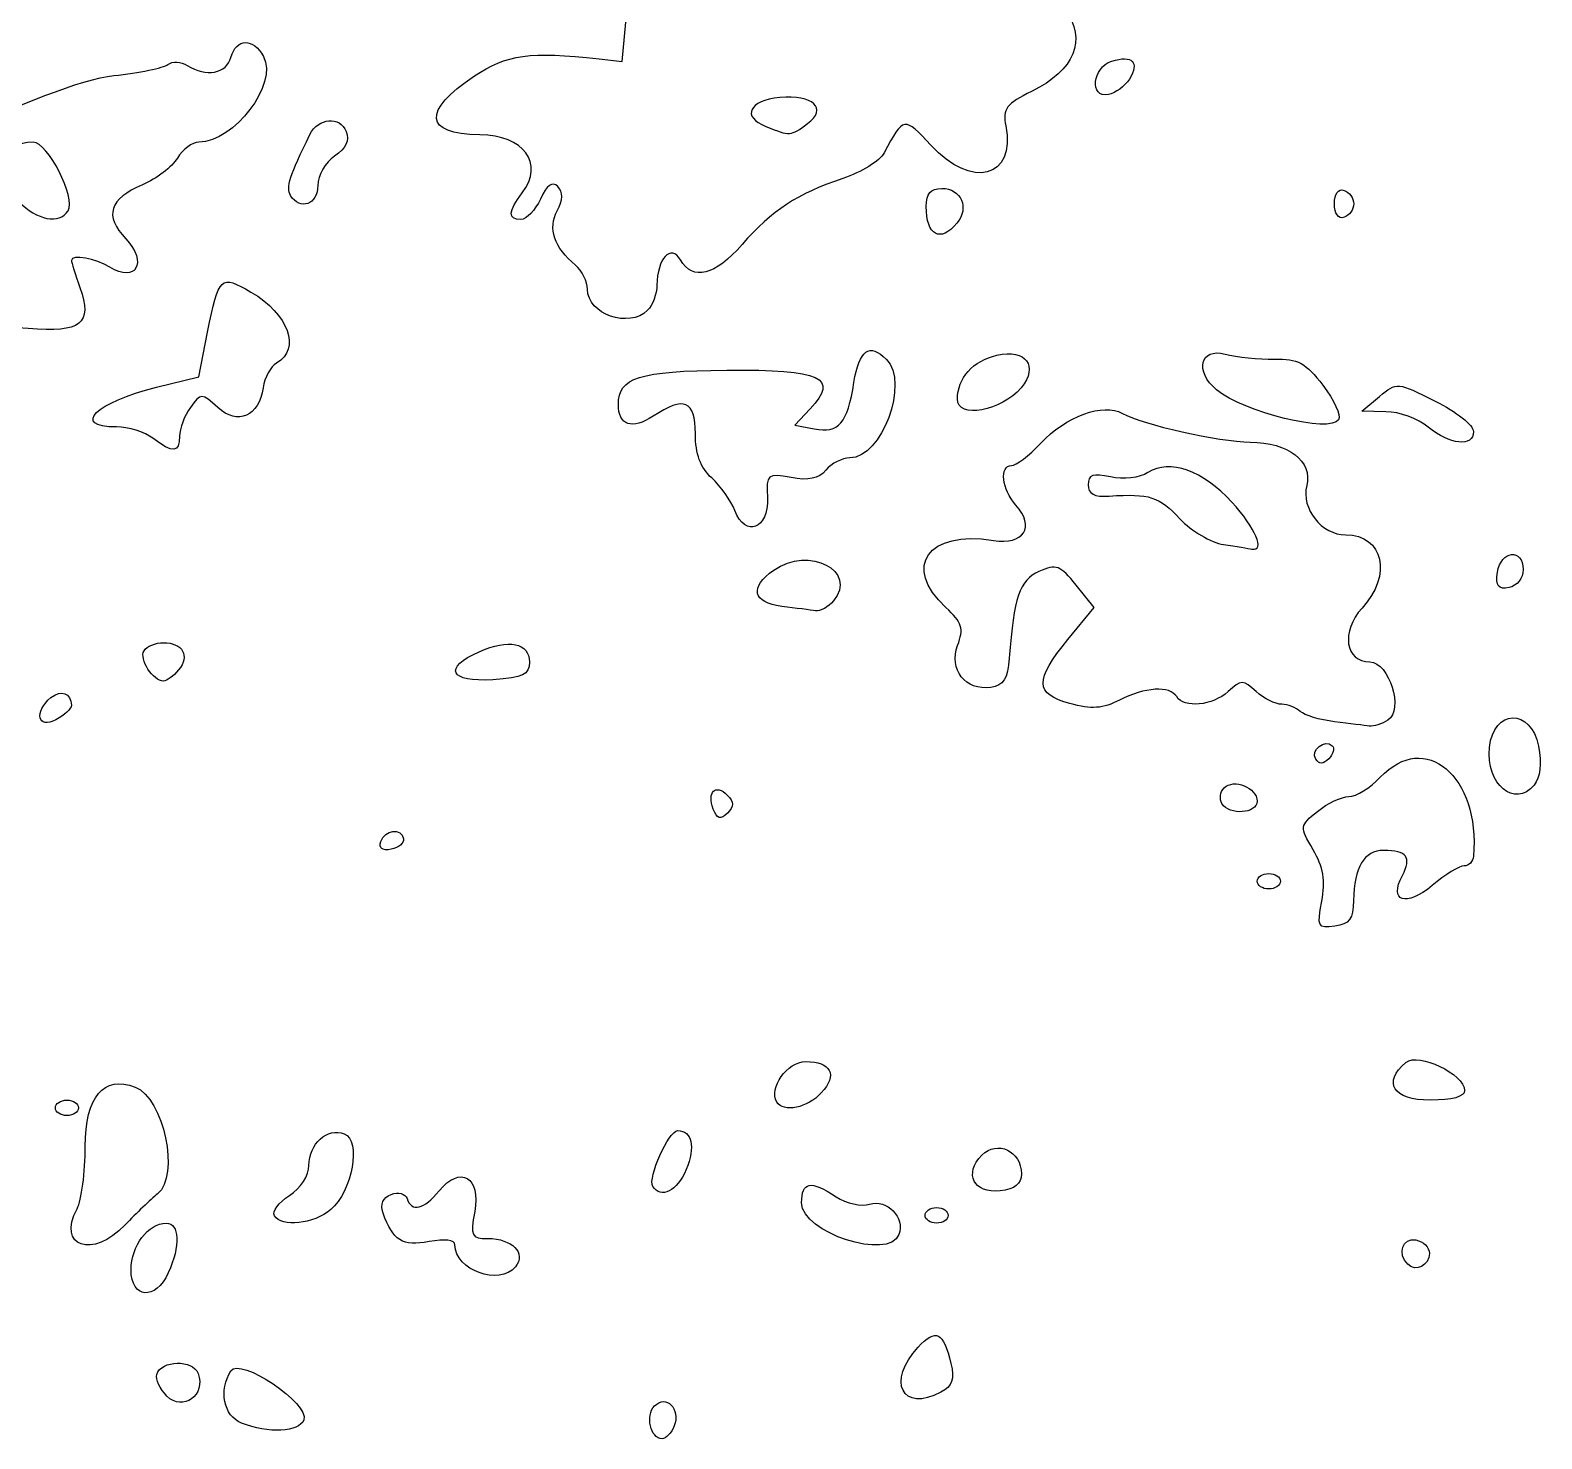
# Model space of a CAD drawing. Header units: centimetres. Extents: x -9.1 to 23.1, y -7.7 to 7.6.
# Drawn here: x 2.481 to 3.763, y 2.518 to 3.713 of the extents above; entities that cross this region are included whole.
import ezdxf

# ---------------------------------------------------------------- set-up
doc = ezdxf.new("R2010")
doc.units = ezdxf.units.CM
doc.header["$MEASUREMENT"] = 0
doc.layers.add('Layer 1', color=7, linetype='Continuous')

msp = doc.modelspace()

# ---------------------------------------------------------------- linework, layer by layer
at = {"layer": 'Layer 1'}
for points, knots in [([(3.00431, 3.4751), (3.00862, 3.47941), (3.01219, 3.48896), (3.01225, 3.49632), (3.01225, 3.49632), (3.01241, 3.51906), (3.02407, 3.53165), (3.03219, 3.51788), (3.03219, 3.51788), (3.04284, 3.49981), (3.06128, 3.50442), (3.08446, 3.53094), (3.08446, 3.53094), (3.10972, 3.55983), (3.13134, 3.57398), (3.16998, 3.58689), (3.16998, 3.58689), (3.18555, 3.5921), (3.20123, 3.60184), (3.20482, 3.60855), (3.20482, 3.60855), (3.2214, 3.6395), (3.222, 3.6396), (3.24454, 3.615), (3.24454, 3.615), (3.27893, 3.57746), (3.31656, 3.58719), (3.30811, 3.63142), (3.30811, 3.63142), (3.30531, 3.64606), (3.30844, 3.65023), (3.32994, 3.66074), (3.32994, 3.66074), (3.36655, 3.67862), (3.37713, 3.70444), (3.35828, 3.72994), (3.35828, 3.72994), (3.3462, 3.74628), (3.345, 3.75217), (3.35105, 3.76545), (3.35105, 3.76545), (3.36595, 3.79816), (3.35229, 3.80295), (3.30951, 3.78002), (3.30951, 3.78002), (3.28859, 3.76881), (3.28146, 3.76767), (3.2714, 3.77395), (3.2714, 3.77395), (3.26343, 3.77893), (3.24939, 3.77999), (3.23192, 3.77691), (3.23192, 3.77691), (3.21701, 3.77428), (3.196, 3.77188), (3.18522, 3.77155), (3.18522, 3.77155), (3.16879, 3.77106), (3.16596, 3.76859), (3.16767, 3.75625), (3.16767, 3.75625), (3.1689, 3.74741), (3.1663, 3.74159), (3.16114, 3.74163), (3.16114, 3.74163), (3.14797, 3.74163), (3.09052, 3.79994), (3.09052, 3.81316), (3.09052, 3.81316), (3.09052, 3.83161), (3.07532, 3.83962), (3.04082, 3.83935), (3.04082, 3.83935), (3.02325, 3.83935), (3.00163, 3.83993), (2.99276, 3.84096), (2.99276, 3.84096), (2.97187, 3.84335), (2.96624, 3.82296), (2.98605, 3.81667), (2.98605, 3.81667), (2.99778, 3.81296), (2.99916, 3.80914), (2.99515, 3.79162), (2.99515, 3.79162), (2.99255, 3.78026), (2.9887, 3.75185), (2.98659, 3.72851), (2.98659, 3.72851), (2.98659, 3.72851), (2.98275, 3.68606), (2.98275, 3.68606), (2.98275, 3.68606), (2.98275, 3.68606), (2.96316, 3.68824), (2.96316, 3.68824), (2.96316, 3.68824), (2.9046, 3.69483), (2.88469, 3.69211), (2.85752, 3.67387), (2.85752, 3.67387), (2.81287, 3.64389), (2.81459, 3.6244), (2.86193, 3.62399), (2.86193, 3.62399), (2.89935, 3.62358), (2.91697, 3.59963), (2.89809, 3.57466), (2.89809, 3.57466), (2.886, 3.55868), (2.88563, 3.55214), (2.8968, 3.55214), (2.8968, 3.55214), (2.90161, 3.55214), (2.9091, 3.55993), (2.91344, 3.56946), (2.91344, 3.56946), (2.91893, 3.58151), (2.92341, 3.58471), (2.92816, 3.57996), (2.92816, 3.57996), (2.9329, 3.57522), (2.93274, 3.56894), (2.92762, 3.55937), (2.92762, 3.55937), (2.91966, 3.5445), (2.92516, 3.52823), (2.94322, 3.51325), (2.94322, 3.51325), (2.9488, 3.50861), (2.95337, 3.49945), (2.95337, 3.49288), (2.95337, 3.49288), (2.95337, 3.47176), (2.98866, 3.45942), (3.00431, 3.47507), (3.00431, 3.47507), (3.00431, 3.47507), (3.00431, 3.4751), (3.00431, 3.4751)], [0, 0, 0, 0, 0.0277778, 0.0277778, 0.0277778, 0.0277778, 0.0555556, 0.0555556, 0.0555556, 0.0555556, 0.0833333, 0.0833333, 0.0833333, 0.0833333, 0.1111111, 0.1111111, 0.1111111, 0.1111111, 0.1388889, 0.1388889, 0.1388889, 0.1388889, 0.1666667, 0.1666667, 0.1666667, 0.1666667, 0.1944444, 0.1944444, 0.1944444, 0.1944444, 0.2222222, 0.2222222, 0.2222222, 0.2222222, 0.25, 0.25, 0.25, 0.25, 0.2777778, 0.2777778, 0.2777778, 0.2777778, 0.3055556, 0.3055556, 0.3055556, 0.3055556, 0.3333333, 0.3333333, 0.3333333, 0.3333333, 0.3611111, 0.3611111, 0.3611111, 0.3611111, 0.3888889, 0.3888889, 0.3888889, 0.3888889, 0.4166667, 0.4166667, 0.4166667, 0.4166667, 0.4444444, 0.4444444, 0.4444444, 0.4444444, 0.4722222, 0.4722222, 0.4722222, 0.4722222, 0.5, 0.5, 0.5, 0.5, 0.5277778, 0.5277778, 0.5277778, 0.5277778, 0.5555556, 0.5555556, 0.5555556, 0.5555556, 0.5833333, 0.5833333, 0.5833333, 0.5833333, 0.6111111, 0.6111111, 0.6111111, 0.6111111, 0.6388889, 0.6388889, 0.6388889, 0.6388889, 0.6666667, 0.6666667, 0.6666667, 0.6666667, 0.6944444, 0.6944444, 0.6944444, 0.6944444, 0.7222222, 0.7222222, 0.7222222, 0.7222222, 0.75, 0.75, 0.75, 0.75, 0.7777778, 0.7777778, 0.7777778, 0.7777778, 0.8055556, 0.8055556, 0.8055556, 0.8055556, 0.8333333, 0.8333333, 0.8333333, 0.8333333, 0.8611111, 0.8611111, 0.8611111, 0.8611111, 0.8888889, 0.8888889, 0.8888889, 0.8888889, 0.9166667, 0.9166667, 0.9166667, 0.9166667, 0.9444444, 0.9444444, 0.9444444, 0.9444444, 1, 1, 1, 1]), ([(2.37209, 3.29748), (2.37209, 3.31798), (2.36865, 3.32571), (2.35576, 3.33415), (2.35576, 3.33415), (2.33623, 3.34695), (2.33546, 3.35313), (2.35164, 3.36699), (2.35164, 3.36699), (2.36435, 3.37787), (2.36052, 3.42268), (2.34559, 3.43772), (2.34559, 3.43772), (2.33327, 3.45014), (2.33995, 3.46526), (2.36251, 3.47602), (2.36251, 3.47602), (2.39256, 3.49035), (2.41487, 3.48996), (2.42998, 3.47487), (2.42998, 3.47487), (2.43794, 3.4669), (2.45493, 3.46163), (2.47907, 3.45963), (2.47907, 3.45963), (2.52408, 3.45588), (2.53375, 3.46354), (2.52299, 3.49442), (2.52299, 3.49442), (2.51902, 3.50581), (2.51577, 3.51616), (2.51577, 3.51742), (2.51577, 3.51742), (2.51577, 3.52274), (2.53652, 3.51911), (2.54835, 3.51171), (2.54835, 3.51171), (2.57057, 3.49784), (2.58065, 3.51566), (2.56188, 3.53562), (2.56188, 3.53562), (2.54327, 3.55544), (2.54762, 3.56952), (2.57609, 3.58158), (2.57609, 3.58158), (2.58782, 3.58655), (2.60111, 3.5967), (2.60563, 3.60415), (2.60563, 3.60415), (2.61015, 3.61159), (2.61834, 3.61768), (2.62382, 3.61768), (2.62382, 3.61768), (2.65369, 3.61768), (2.69105, 3.6671), (2.67867, 3.69023), (2.67867, 3.69023), (2.67002, 3.7064), (2.65535, 3.70602), (2.65103, 3.68953), (2.65103, 3.68953), (2.64743, 3.67575), (2.63003, 3.67256), (2.61395, 3.68273), (2.61395, 3.68273), (2.60868, 3.68606), (2.60134, 3.68644), (2.59762, 3.68351), (2.59762, 3.68351), (2.59391, 3.68063), (2.57324, 3.6764), (2.55168, 3.67414), (2.55168, 3.67414), (2.49773, 3.66848), (2.32419, 3.58301), (2.321, 3.56053), (2.321, 3.56053), (2.31985, 3.55245), (2.32206, 3.54584), (2.3259, 3.54584), (2.3259, 3.54584), (2.33761, 3.54584), (2.33379, 3.53321), (2.31492, 3.50957), (2.31492, 3.50957), (2.29366, 3.48293), (2.27897, 3.48096), (2.26876, 3.50339), (2.26876, 3.50339), (2.26054, 3.52142), (2.24081, 3.5249), (2.22881, 3.51043), (2.22881, 3.51043), (2.22252, 3.50285), (2.22343, 3.50176), (2.23376, 3.50446), (2.23376, 3.50446), (2.24426, 3.50722), (2.24689, 3.50372), (2.2492, 3.48396), (2.2492, 3.48396), (2.25073, 3.47086), (2.24961, 3.45868), (2.24671, 3.45689), (2.24671, 3.45689), (2.24381, 3.45512), (2.24144, 3.44346), (2.24144, 3.43102), (2.24144, 3.43102), (2.24144, 3.40213), (2.26658, 3.3868), (2.28565, 3.40405), (2.28565, 3.40405), (2.29289, 3.4106), (2.30058, 3.4125), (2.30611, 3.40908), (2.30611, 3.40908), (2.31655, 3.40263), (2.31009, 3.38909), (2.29657, 3.38909), (2.29657, 3.38909), (2.2833, 3.38909), (2.28489, 3.37415), (2.30022, 3.35465), (2.30022, 3.35465), (2.3074, 3.34552), (2.31328, 3.32891), (2.31328, 3.31775), (2.31328, 3.31775), (2.31328, 3.30187), (2.31789, 3.29465), (2.33451, 3.28451), (2.33451, 3.28451), (2.36569, 3.2655), (2.37206, 3.2677), (2.37206, 3.2975), (2.37206, 3.2975), (2.37206, 3.2975), (2.37209, 3.29748), (2.37209, 3.29748)], [0, 0, 0, 0, 0.0277778, 0.0277778, 0.0277778, 0.0277778, 0.0555556, 0.0555556, 0.0555556, 0.0555556, 0.0833333, 0.0833333, 0.0833333, 0.0833333, 0.1111111, 0.1111111, 0.1111111, 0.1111111, 0.1388889, 0.1388889, 0.1388889, 0.1388889, 0.1666667, 0.1666667, 0.1666667, 0.1666667, 0.1944444, 0.1944444, 0.1944444, 0.1944444, 0.2222222, 0.2222222, 0.2222222, 0.2222222, 0.25, 0.25, 0.25, 0.25, 0.2777778, 0.2777778, 0.2777778, 0.2777778, 0.3055556, 0.3055556, 0.3055556, 0.3055556, 0.3333333, 0.3333333, 0.3333333, 0.3333333, 0.3611111, 0.3611111, 0.3611111, 0.3611111, 0.3888889, 0.3888889, 0.3888889, 0.3888889, 0.4166667, 0.4166667, 0.4166667, 0.4166667, 0.4444444, 0.4444444, 0.4444444, 0.4444444, 0.4722222, 0.4722222, 0.4722222, 0.4722222, 0.5, 0.5, 0.5, 0.5, 0.5277778, 0.5277778, 0.5277778, 0.5277778, 0.5555556, 0.5555556, 0.5555556, 0.5555556, 0.5833333, 0.5833333, 0.5833333, 0.5833333, 0.6111111, 0.6111111, 0.6111111, 0.6111111, 0.6388889, 0.6388889, 0.6388889, 0.6388889, 0.6666667, 0.6666667, 0.6666667, 0.6666667, 0.6944444, 0.6944444, 0.6944444, 0.6944444, 0.7222222, 0.7222222, 0.7222222, 0.7222222, 0.75, 0.75, 0.75, 0.75, 0.7777778, 0.7777778, 0.7777778, 0.7777778, 0.8055556, 0.8055556, 0.8055556, 0.8055556, 0.8333333, 0.8333333, 0.8333333, 0.8333333, 0.8611111, 0.8611111, 0.8611111, 0.8611111, 0.8888889, 0.8888889, 0.8888889, 0.8888889, 0.9166667, 0.9166667, 0.9166667, 0.9166667, 0.9444444, 0.9444444, 0.9444444, 0.9444444, 1, 1, 1, 1]), ([(3.41282, 3.67121), (3.42173, 3.68536), (3.41531, 3.69189), (3.39792, 3.68637), (3.39792, 3.68637), (3.38146, 3.68115), (3.37883, 3.65478), (3.3951, 3.65798), (3.3951, 3.65798), (3.401, 3.65913), (3.40898, 3.66509), (3.41283, 3.67121), (3.41283, 3.67121), (3.41283, 3.67121), (3.41282, 3.67121), (3.41282, 3.67121)], [0, 0, 0, 0, 0.2, 0.2, 0.2, 0.2, 0.4, 0.4, 0.4, 0.4, 0.6, 0.6, 0.6, 0.6, 1, 1, 1, 1]), ([(3.10467, 3.63094), (3.08374, 3.63933), (3.09022, 3.65295), (3.11635, 3.6555), (3.11635, 3.6555), (3.14453, 3.65826), (3.15733, 3.64623), (3.13989, 3.63336), (3.13989, 3.63336), (3.12545, 3.6227), (3.12526, 3.62269), (3.10467, 3.63093), (3.10467, 3.63093), (3.10467, 3.63093), (3.10467, 3.63094), (3.10467, 3.63094)], [0, 0, 0, 0, 0.2, 0.2, 0.2, 0.2, 0.4, 0.4, 0.4, 0.4, 0.6, 0.6, 0.6, 0.6, 1, 1, 1, 1]), ([(2.7247, 3.58092), (2.7247, 3.58962), (2.73095, 3.6006), (2.73891, 3.60589), (2.73891, 3.60589), (2.74854, 3.61229), (2.7517, 3.61901), (2.74873, 3.62676), (2.74873, 3.62676), (2.74364, 3.64003), (2.72506, 3.63846), (2.718, 3.62417), (2.718, 3.62417), (2.70106, 3.5899), (2.69754, 3.5789), (2.70146, 3.57255), (2.70146, 3.57255), (2.70958, 3.55942), (2.7247, 3.56487), (2.7247, 3.58092)], [0, 0, 0, 0, 0.1666667, 0.1666667, 0.1666667, 0.1666667, 0.3333333, 0.3333333, 0.3333333, 0.3333333, 0.5, 0.5, 0.5, 0.5, 0.6666667, 0.6666667, 0.6666667, 0.6666667, 1, 1, 1, 1]), ([(2.4712, 3.56747), (2.4496, 3.59046), (2.45623, 3.61766), (2.48344, 3.61766), (2.48344, 3.61766), (2.49574, 3.61766), (2.51963, 3.57039), (2.51287, 3.55945), (2.51287, 3.55945), (2.50561, 3.5477), (2.48629, 3.55142), (2.47121, 3.56747), (2.47121, 3.56747), (2.47121, 3.56747), (2.4712, 3.56747), (2.4712, 3.56747)], [0, 0, 0, 0, 0.2, 0.2, 0.2, 0.2, 0.4, 0.4, 0.4, 0.4, 0.6, 0.6, 0.6, 0.6, 1, 1, 1, 1]), ([(3.26662, 3.54896), (3.27742, 3.56197), (3.27027, 3.57843), (3.25383, 3.57843), (3.25383, 3.57843), (3.24428, 3.57843), (3.24056, 3.57416), (3.24056, 3.56319), (3.24056, 3.56319), (3.24056, 3.53856), (3.25255, 3.53201), (3.26662, 3.54895), (3.26662, 3.54895), (3.26662, 3.54895), (3.26662, 3.54896), (3.26662, 3.54896)], [0, 0, 0, 0, 0.2, 0.2, 0.2, 0.2, 0.4, 0.4, 0.4, 0.4, 0.6, 0.6, 0.6, 0.6, 1, 1, 1, 1]), ([(3.60303, 3.56539), (3.60303, 3.57018), (3.59936, 3.57532), (3.59487, 3.57682), (3.59487, 3.57682), (3.59001, 3.57843), (3.58671, 3.57381), (3.58671, 3.56539), (3.58671, 3.56539), (3.58671, 3.55697), (3.59002, 3.55234), (3.59487, 3.55396), (3.59487, 3.55396), (3.59936, 3.55544), (3.60303, 3.5606), (3.60303, 3.56539)], [0, 0, 0, 0, 0.2, 0.2, 0.2, 0.2, 0.4, 0.4, 0.4, 0.4, 0.6, 0.6, 0.6, 0.6, 1, 1, 1, 1]), ([(2.60739, 3.36823), (2.60739, 3.37473), (2.61153, 3.38571), (2.6166, 3.39264), (2.6166, 3.39264), (2.62569, 3.40507), (2.62599, 3.40507), (2.63984, 3.39264), (2.63984, 3.39264), (2.65681, 3.37728), (2.67472, 3.38512), (2.67823, 3.40945), (2.67823, 3.40945), (2.67947, 3.41806), (2.68462, 3.42746), (2.68966, 3.43034), (2.68966, 3.43034), (2.71061, 3.44227), (2.69992, 3.47202), (2.66801, 3.49058), (2.66801, 3.49058), (2.64226, 3.50555), (2.64059, 3.50401), (2.63122, 3.45657), (2.63122, 3.45657), (2.63122, 3.45657), (2.62372, 3.41859), (2.62372, 3.41859), (2.62372, 3.41859), (2.62372, 3.41859), (2.5878, 3.40983), (2.5878, 3.40983), (2.5878, 3.40983), (2.53654, 3.39734), (2.51521, 3.37613), (2.5539, 3.37613), (2.5539, 3.37613), (2.56399, 3.37613), (2.57795, 3.37182), (2.58492, 3.36654), (2.58492, 3.36654), (2.60185, 3.35374), (2.60739, 3.35418), (2.60739, 3.36835), (2.60739, 3.36835), (2.60739, 3.36835), (2.60739, 3.36823), (2.60739, 3.36823)], [0, 0, 0, 0, 0.0769231, 0.0769231, 0.0769231, 0.0769231, 0.1538462, 0.1538462, 0.1538462, 0.1538462, 0.2307692, 0.2307692, 0.2307692, 0.2307692, 0.3076923, 0.3076923, 0.3076923, 0.3076923, 0.3846154, 0.3846154, 0.3846154, 0.3846154, 0.4615385, 0.4615385, 0.4615385, 0.4615385, 0.5384615, 0.5384615, 0.5384615, 0.5384615, 0.6153846, 0.6153846, 0.6153846, 0.6153846, 0.6923077, 0.6923077, 0.6923077, 0.6923077, 0.7692308, 0.7692308, 0.7692308, 0.7692308, 0.8461538, 0.8461538, 0.8461538, 0.8461538, 1, 1, 1, 1]), ([(3.10592, 3.316), (3.10497, 3.33643), (3.10567, 3.33703), (3.12593, 3.33323), (3.12593, 3.33323), (3.14079, 3.33043), (3.14942, 3.33228), (3.15547, 3.33959), (3.15547, 3.33959), (3.16017, 3.34525), (3.16933, 3.34989), (3.17583, 3.34989), (3.17583, 3.34989), (3.20278, 3.34989), (3.22649, 3.41383), (3.20682, 3.43349), (3.20682, 3.43349), (3.19247, 3.44784), (3.18372, 3.4416), (3.17928, 3.41389), (3.17928, 3.41389), (3.17371, 3.37903), (3.16645, 3.37052), (3.14568, 3.37449), (3.14568, 3.37449), (3.14568, 3.37449), (3.12903, 3.37766), (3.12903, 3.37766), (3.12903, 3.37766), (3.12903, 3.37766), (3.14215, 3.39162), (3.14215, 3.39162), (3.14215, 3.39162), (3.167, 3.41807), (3.15187, 3.42505), (3.0714, 3.42433), (3.0714, 3.42433), (2.99668, 3.42367), (2.97953, 3.41821), (2.97953, 3.39518), (2.97953, 3.39518), (2.97953, 3.3775), (2.99117, 3.37357), (3.00898, 3.38523), (3.00898, 3.38523), (3.03547, 3.40259), (3.04484, 3.39873), (3.04484, 3.37048), (3.04484, 3.37048), (3.04484, 3.35319), (3.04914, 3.34149), (3.05865, 3.33292), (3.05865, 3.33292), (3.06625, 3.32608), (3.07507, 3.31365), (3.07826, 3.30531), (3.07826, 3.30531), (3.08724, 3.28181), (3.10713, 3.2895), (3.1059, 3.31599), (3.1059, 3.31599), (3.1059, 3.31599), (3.10592, 3.316), (3.10592, 3.316)], [0, 0, 0, 0, 0.0588235, 0.0588235, 0.0588235, 0.0588235, 0.1176471, 0.1176471, 0.1176471, 0.1176471, 0.1764706, 0.1764706, 0.1764706, 0.1764706, 0.2352941, 0.2352941, 0.2352941, 0.2352941, 0.2941176, 0.2941176, 0.2941176, 0.2941176, 0.3529412, 0.3529412, 0.3529412, 0.3529412, 0.4117647, 0.4117647, 0.4117647, 0.4117647, 0.4705882, 0.4705882, 0.4705882, 0.4705882, 0.5294118, 0.5294118, 0.5294118, 0.5294118, 0.5882353, 0.5882353, 0.5882353, 0.5882353, 0.6470588, 0.6470588, 0.6470588, 0.6470588, 0.7058824, 0.7058824, 0.7058824, 0.7058824, 0.7647059, 0.7647059, 0.7647059, 0.7647059, 0.8235294, 0.8235294, 0.8235294, 0.8235294, 0.8823529, 0.8823529, 0.8823529, 0.8823529, 1, 1, 1, 1]), ([(3.32099, 3.40934), (3.33625, 3.42773), (3.32517, 3.44272), (3.30055, 3.43702), (3.30055, 3.43702), (3.28033, 3.43233), (3.26701, 3.41759), (3.26701, 3.39988), (3.26701, 3.39988), (3.26701, 3.38287), (3.30447, 3.38944), (3.32099, 3.40934)], [0, 0, 0, 0, 0.25, 0.25, 0.25, 0.25, 0.5, 0.5, 0.5, 0.5, 1, 1, 1, 1]), ([(3.59029, 3.38234), (3.5925, 3.38592), (3.58651, 3.39905), (3.57699, 3.41153), (3.57699, 3.41153), (3.56258, 3.43042), (3.55567, 3.43414), (3.53581, 3.43372), (3.53581, 3.43372), (3.52268, 3.43331), (3.50386, 3.43533), (3.49398, 3.43794), (3.49398, 3.43794), (3.47275, 3.44354), (3.46796, 3.42332), (3.48681, 3.40767), (3.48681, 3.40767), (3.50991, 3.3885), (3.58303, 3.37059), (3.59029, 3.38233), (3.59029, 3.38233), (3.59029, 3.38233), (3.59029, 3.38234), (3.59029, 3.38234)], [0, 0, 0, 0, 0.1428571, 0.1428571, 0.1428571, 0.1428571, 0.2857143, 0.2857143, 0.2857143, 0.2857143, 0.4285714, 0.4285714, 0.4285714, 0.4285714, 0.5714286, 0.5714286, 0.5714286, 0.5714286, 0.7142857, 0.7142857, 0.7142857, 0.7142857, 1, 1, 1, 1]), ([(3.70458, 3.37239), (3.70458, 3.37759), (3.68999, 3.38917), (3.67216, 3.39813), (3.67216, 3.39813), (3.64011, 3.41423), (3.63958, 3.41427), (3.62481, 3.40196), (3.62481, 3.40196), (3.62481, 3.40196), (3.60987, 3.38951), (3.60987, 3.38951), (3.60987, 3.38951), (3.60987, 3.38951), (3.63037, 3.3891), (3.63037, 3.3891), (3.63037, 3.3891), (3.64165, 3.3891), (3.65781, 3.38311), (3.66629, 3.37604), (3.66629, 3.37604), (3.68451, 3.36086), (3.70457, 3.35886), (3.70457, 3.37221), (3.70457, 3.37221), (3.70457, 3.37221), (3.70458, 3.37239), (3.70458, 3.37239)], [0, 0, 0, 0, 0.125, 0.125, 0.125, 0.125, 0.25, 0.25, 0.25, 0.25, 0.375, 0.375, 0.375, 0.375, 0.5, 0.5, 0.5, 0.5, 0.625, 0.625, 0.625, 0.625, 0.75, 0.75, 0.75, 0.75, 1, 1, 1, 1]), ([(3.63205, 3.12747), (3.6457, 3.13611), (3.6331, 3.17688), (3.61678, 3.1769), (3.61678, 3.1769), (3.59579, 3.1769), (3.59199, 3.20289), (3.61012, 3.22245), (3.61012, 3.22245), (3.63595, 3.25032), (3.62835, 3.28468), (3.59636, 3.28468), (3.59636, 3.28468), (3.57583, 3.28468), (3.55831, 3.3068), (3.56325, 3.32648), (3.56325, 3.32648), (3.56843, 3.34713), (3.54777, 3.36296), (3.51519, 3.36329), (3.51519, 3.36329), (3.48851, 3.3637), (3.42407, 3.37807), (3.40692, 3.38767), (3.40692, 3.38767), (3.39056, 3.39682), (3.35923, 3.38532), (3.33741, 3.36214), (3.33741, 3.36214), (3.32773, 3.35186), (3.31671, 3.34346), (3.31292, 3.34346), (3.31292, 3.34346), (3.30244, 3.34346), (3.30468, 3.32311), (3.31661, 3.30993), (3.31661, 3.30993), (3.33326, 3.29154), (3.32321, 3.27577), (3.29751, 3.27994), (3.29751, 3.27994), (3.24202, 3.28894), (3.21983, 3.25768), (3.25717, 3.22308), (3.25717, 3.22308), (3.27107, 3.2102), (3.27263, 3.2052), (3.26721, 3.19096), (3.26721, 3.19096), (3.25942, 3.17046), (3.27383, 3.15226), (3.29541, 3.15534), (3.29541, 3.15534), (3.30614, 3.15686), (3.30968, 3.16252), (3.31099, 3.18018), (3.31099, 3.18018), (3.31484, 3.23198), (3.31966, 3.24603), (3.33617, 3.25355), (3.33617, 3.25355), (3.35077, 3.2602), (3.3542, 3.25895), (3.36772, 3.24199), (3.36772, 3.24199), (3.36772, 3.24199), (3.38289, 3.22297), (3.38289, 3.22297), (3.38289, 3.22297), (3.38289, 3.22297), (3.36079, 3.196), (3.36079, 3.196), (3.36079, 3.196), (3.33222, 3.16114), (3.33256, 3.14982), (3.36242, 3.14158), (3.36242, 3.14158), (3.38061, 3.13656), (3.39045, 3.13725), (3.40455, 3.14454), (3.40455, 3.14454), (3.42589, 3.15557), (3.44719, 3.15688), (3.45298, 3.1475), (3.45298, 3.1475), (3.45922, 3.13741), (3.48328, 3.13977), (3.49655, 3.15178), (3.49655, 3.15178), (3.50766, 3.16184), (3.50932, 3.16184), (3.52044, 3.15178), (3.52044, 3.15178), (3.52701, 3.14584), (3.53671, 3.14097), (3.54199, 3.14097), (3.54199, 3.14097), (3.54728, 3.14097), (3.55439, 3.13825), (3.5578, 3.13491), (3.5578, 3.13491), (3.56121, 3.13158), (3.57429, 3.12764), (3.58686, 3.12616), (3.58686, 3.12616), (3.59943, 3.12468), (3.61266, 3.12303), (3.61625, 3.12254), (3.61625, 3.12254), (3.61984, 3.122), (3.62695, 3.12423), (3.63205, 3.12746), (3.63205, 3.12746), (3.63205, 3.12746), (3.63205, 3.12747), (3.63205, 3.12747)], [0, 0, 0, 0, 0.0333333, 0.0333333, 0.0333333, 0.0333333, 0.0666667, 0.0666667, 0.0666667, 0.0666667, 0.1, 0.1, 0.1, 0.1, 0.1333333, 0.1333333, 0.1333333, 0.1333333, 0.1666667, 0.1666667, 0.1666667, 0.1666667, 0.2, 0.2, 0.2, 0.2, 0.2333333, 0.2333333, 0.2333333, 0.2333333, 0.2666667, 0.2666667, 0.2666667, 0.2666667, 0.3, 0.3, 0.3, 0.3, 0.3333333, 0.3333333, 0.3333333, 0.3333333, 0.3666667, 0.3666667, 0.3666667, 0.3666667, 0.4, 0.4, 0.4, 0.4, 0.4333333, 0.4333333, 0.4333333, 0.4333333, 0.4666667, 0.4666667, 0.4666667, 0.4666667, 0.5, 0.5, 0.5, 0.5, 0.5333333, 0.5333333, 0.5333333, 0.5333333, 0.5666667, 0.5666667, 0.5666667, 0.5666667, 0.6, 0.6, 0.6, 0.6, 0.6333333, 0.6333333, 0.6333333, 0.6333333, 0.6666667, 0.6666667, 0.6666667, 0.6666667, 0.7, 0.7, 0.7, 0.7, 0.7333333, 0.7333333, 0.7333333, 0.7333333, 0.7666667, 0.7666667, 0.7666667, 0.7666667, 0.8, 0.8, 0.8, 0.8, 0.8333333, 0.8333333, 0.8333333, 0.8333333, 0.8666667, 0.8666667, 0.8666667, 0.8666667, 0.9, 0.9, 0.9, 0.9, 0.9333333, 0.9333333, 0.9333333, 0.9333333, 1, 1, 1, 1]), ([(3.49263, 3.27641), (3.48212, 3.27797), (3.46551, 3.28781), (3.45572, 3.29829), (3.45572, 3.29829), (3.43802, 3.31724), (3.43007, 3.3198), (3.39582, 3.31754), (3.39582, 3.31754), (3.38298, 3.31668), (3.37786, 3.31943), (3.37786, 3.32717), (3.37786, 3.32717), (3.37786, 3.33571), (3.38185, 3.3371), (3.3969, 3.33379), (3.3969, 3.33379), (3.40784, 3.3314), (3.42132, 3.33297), (3.42857, 3.3375), (3.42857, 3.3375), (3.44735, 3.34923), (3.475, 3.33948), (3.49981, 3.3124), (3.49981, 3.3124), (3.51982, 3.29056), (3.5284, 3.27026), (3.51665, 3.27261), (3.51665, 3.27261), (3.51396, 3.27315), (3.50315, 3.27487), (3.49264, 3.2764), (3.49264, 3.2764), (3.49264, 3.2764), (3.49263, 3.27641), (3.49263, 3.27641)], [0, 0, 0, 0, 0.1, 0.1, 0.1, 0.1, 0.2, 0.2, 0.2, 0.2, 0.3, 0.3, 0.3, 0.3, 0.4, 0.4, 0.4, 0.4, 0.5, 0.5, 0.5, 0.5, 0.6, 0.6, 0.6, 0.6, 0.7, 0.7, 0.7, 0.7, 0.8, 0.8, 0.8, 0.8, 1, 1, 1, 1]), ([(3.16186, 3.22862), (3.18296, 3.25404), (3.14124, 3.27569), (3.11141, 3.25479), (3.11141, 3.25479), (3.09043, 3.2401), (3.09328, 3.22705), (3.11812, 3.22396), (3.11812, 3.22396), (3.12979, 3.22252), (3.14266, 3.22087), (3.14671, 3.2203), (3.14671, 3.2203), (3.15076, 3.21972), (3.15758, 3.22347), (3.16186, 3.22864), (3.16186, 3.22864), (3.16186, 3.22864), (3.16186, 3.22862), (3.16186, 3.22862)], [0, 0, 0, 0, 0.1666667, 0.1666667, 0.1666667, 0.1666667, 0.3333333, 0.3333333, 0.3333333, 0.3333333, 0.5, 0.5, 0.5, 0.5, 0.6666667, 0.6666667, 0.6666667, 0.6666667, 1, 1, 1, 1]), ([(3.74676, 3.25527), (3.74676, 3.27355), (3.72763, 3.27152), (3.725, 3.25296), (3.725, 3.25296), (3.72332, 3.24112), (3.72552, 3.2382), (3.7348, 3.23999), (3.7348, 3.23999), (3.74161, 3.24131), (3.74676, 3.24789), (3.74676, 3.25527)], [0, 0, 0, 0, 0.25, 0.25, 0.25, 0.25, 0.5, 0.5, 0.5, 0.5, 1, 1, 1, 1]), ([(2.60664, 3.17007), (2.61643, 3.18187), (2.61014, 3.19322), (2.59382, 3.19322), (2.59382, 3.19322), (2.58706, 3.19322), (2.57963, 3.19017), (2.57732, 3.1864), (2.57732, 3.1864), (2.57299, 3.17939), (2.58502, 3.16056), (2.59382, 3.16056), (2.59382, 3.16056), (2.59653, 3.16056), (2.6023, 3.16484), (2.60664, 3.17007)], [0, 0, 0, 0, 0.2, 0.2, 0.2, 0.2, 0.4, 0.4, 0.4, 0.4, 0.6, 0.6, 0.6, 0.6, 1, 1, 1, 1]), ([(2.90405, 3.1768), (2.90405, 3.19318), (2.88672, 3.19676), (2.86149, 3.18559), (2.86149, 3.18559), (2.83055, 3.17189), (2.83657, 3.1595), (2.87303, 3.16183), (2.87303, 3.16183), (2.89896, 3.16348), (2.90405, 3.16595), (2.90405, 3.1768)], [0, 0, 0, 0, 0.25, 0.25, 0.25, 0.25, 0.5, 0.5, 0.5, 0.5, 1, 1, 1, 1]), ([(2.51572, 3.14014), (2.51572, 3.15049), (2.50694, 3.1538), (2.49836, 3.14667), (2.49836, 3.14667), (2.48371, 3.13451), (2.48712, 3.11962), (2.50266, 3.12793), (2.50266, 3.12793), (2.50984, 3.13176), (2.51572, 3.13727), (2.51572, 3.14014)], [0, 0, 0, 0, 0.25, 0.25, 0.25, 0.25, 0.5, 0.5, 0.5, 0.5, 1, 1, 1, 1]), ([(3.75603, 3.07252), (3.7612, 3.07874), (3.76253, 3.09064), (3.75972, 3.10557), (3.75972, 3.10557), (3.75364, 3.13798), (3.72136, 3.13709), (3.71818, 3.10442), (3.71818, 3.10442), (3.71513, 3.07309), (3.73947, 3.05256), (3.75603, 3.07251), (3.75603, 3.07251), (3.75603, 3.07251), (3.75603, 3.07252), (3.75603, 3.07252)], [0, 0, 0, 0, 0.2, 0.2, 0.2, 0.2, 0.4, 0.4, 0.4, 0.4, 0.6, 0.6, 0.6, 0.6, 1, 1, 1, 1]), ([(3.60297, 2.97458), (3.60334, 3.0029), (3.61183, 3.01703), (3.62844, 3.01703), (3.62844, 3.01703), (3.64817, 3.01703), (3.65253, 3.01121), (3.64432, 2.99588), (3.64432, 2.99588), (3.6325, 2.9738), (3.64756, 2.96869), (3.66965, 2.98728), (3.66965, 2.98728), (3.68056, 2.99646), (3.69274, 3.00397), (3.69671, 3.00397), (3.69671, 3.00397), (3.70068, 3.00397), (3.70424, 3.00763), (3.70462, 3.01213), (3.70462, 3.01213), (3.71035, 3.07978), (3.66349, 3.11946), (3.62555, 3.07907), (3.62555, 3.07907), (3.61711, 3.07009), (3.60517, 3.06274), (3.59901, 3.06274), (3.59901, 3.06274), (3.59285, 3.06274), (3.58087, 3.0571), (3.57239, 3.0502), (3.57239, 3.0502), (3.55717, 3.03782), (3.55712, 3.0374), (3.56871, 3.01764), (3.56871, 3.01764), (3.57723, 3.00312), (3.57924, 2.99117), (3.57604, 2.97411), (3.57604, 2.97411), (3.57191, 2.9521), (3.57262, 2.95073), (3.58716, 2.95279), (3.58716, 2.95279), (3.5995, 2.95452), (3.60274, 2.95901), (3.60295, 2.97458), (3.60295, 2.97458), (3.60295, 2.97458), (3.60297, 2.97458), (3.60297, 2.97458)], [0, 0, 0, 0, 0.0714286, 0.0714286, 0.0714286, 0.0714286, 0.1428571, 0.1428571, 0.1428571, 0.1428571, 0.2142857, 0.2142857, 0.2142857, 0.2142857, 0.2857143, 0.2857143, 0.2857143, 0.2857143, 0.3571429, 0.3571429, 0.3571429, 0.3571429, 0.4285714, 0.4285714, 0.4285714, 0.4285714, 0.5, 0.5, 0.5, 0.5, 0.5714286, 0.5714286, 0.5714286, 0.5714286, 0.6428571, 0.6428571, 0.6428571, 0.6428571, 0.7142857, 0.7142857, 0.7142857, 0.7142857, 0.7857143, 0.7857143, 0.7857143, 0.7857143, 0.8571429, 0.8571429, 0.8571429, 0.8571429, 1, 1, 1, 1]), ([(3.58493, 3.10581), (3.57871, 3.11203), (3.56623, 3.10194), (3.57087, 3.09445), (3.57087, 3.09445), (3.57363, 3.08999), (3.57728, 3.0901), (3.58197, 3.09486), (3.58197, 3.09486), (3.58582, 3.09869), (3.58715, 3.10367), (3.58493, 3.10588), (3.58493, 3.10588), (3.58493, 3.10588), (3.58493, 3.10581), (3.58493, 3.10581)], [0, 0, 0, 0, 0.2, 0.2, 0.2, 0.2, 0.4, 0.4, 0.4, 0.4, 0.6, 0.6, 0.6, 0.6, 1, 1, 1, 1]), ([(3.5211, 3.05881), (3.5211, 3.07032), (3.50134, 3.07829), (3.49315, 3.07009), (3.49315, 3.07009), (3.48975, 3.06671), (3.48895, 3.06072), (3.49136, 3.05681), (3.49136, 3.05681), (3.49772, 3.04652), (3.5211, 3.04809), (3.5211, 3.05883), (3.5211, 3.05883), (3.5211, 3.05883), (3.5211, 3.05881), (3.5211, 3.05881)], [0, 0, 0, 0, 0.2, 0.2, 0.2, 0.2, 0.4, 0.4, 0.4, 0.4, 0.6, 0.6, 0.6, 0.6, 1, 1, 1, 1]), ([(3.07186, 3.06396), (3.06188, 3.07394), (3.05452, 3.06655), (3.06005, 3.05216), (3.06005, 3.05216), (3.06332, 3.04365), (3.06615, 3.0428), (3.07196, 3.04862), (3.07196, 3.04862), (3.07777, 3.05443), (3.07775, 3.05808), (3.07184, 3.06397), (3.07184, 3.06397), (3.07184, 3.06397), (3.07186, 3.06396), (3.07186, 3.06396)], [0, 0, 0, 0, 0.2, 0.2, 0.2, 0.2, 0.4, 0.4, 0.4, 0.4, 0.6, 0.6, 0.6, 0.6, 1, 1, 1, 1]), ([(2.79736, 3.02684), (2.79564, 3.03645), (2.78143, 3.03479), (2.77802, 3.02458), (2.77802, 3.02458), (2.77614, 3.01895), (2.7793, 3.0166), (2.78681, 3.01805), (2.78681, 3.01805), (2.79325, 3.01929), (2.798, 3.02325), (2.79736, 3.02684)], [0, 0, 0, 0, 0.25, 0.25, 0.25, 0.25, 0.5, 0.5, 0.5, 0.5, 1, 1, 1, 1]), ([(3.54088, 2.99092), (3.54088, 2.9945), (3.53647, 2.99745), (3.53108, 2.99745), (3.53108, 2.99745), (3.52569, 2.99745), (3.52128, 2.99453), (3.52128, 2.99092), (3.52128, 2.99092), (3.52128, 2.98734), (3.52569, 2.98439), (3.53108, 2.98439), (3.53108, 2.98439), (3.53647, 2.98439), (3.54088, 2.98731), (3.54088, 2.99092)], [0, 0, 0, 0, 0.2, 0.2, 0.2, 0.2, 0.4, 0.4, 0.4, 0.4, 0.6, 0.6, 0.6, 0.6, 1, 1, 1, 1]), ([(3.69712, 2.81348), (3.69704, 2.82733), (3.65794, 2.84608), (3.64739, 2.83732), (3.64739, 2.83732), (3.62701, 2.82041), (3.63662, 2.80531), (3.66777, 2.80531), (3.66777, 2.80531), (3.68695, 2.80531), (3.69715, 2.80815), (3.69712, 2.81347), (3.69712, 2.81347), (3.69712, 2.81347), (3.69712, 2.81348), (3.69712, 2.81348)], [0, 0, 0, 0, 0.2, 0.2, 0.2, 0.2, 0.4, 0.4, 0.4, 0.4, 0.6, 0.6, 0.6, 0.6, 1, 1, 1, 1]), ([(3.15162, 2.81143), (3.16558, 2.82686), (3.16002, 2.83796), (3.13833, 2.83796), (3.13833, 2.83796), (3.12279, 2.83796), (3.10691, 2.81563), (3.11395, 2.80367), (3.11395, 2.80367), (3.11937, 2.79447), (3.14014, 2.79875), (3.15161, 2.81142), (3.15161, 2.81142), (3.15161, 2.81142), (3.15162, 2.81143), (3.15162, 2.81143)], [0, 0, 0, 0, 0.2, 0.2, 0.2, 0.2, 0.4, 0.4, 0.4, 0.4, 0.6, 0.6, 0.6, 0.6, 1, 1, 1, 1]), ([(2.56123, 2.69944), (2.57059, 2.70932), (2.58301, 2.72119), (2.58881, 2.72582), (2.58881, 2.72582), (2.60784, 2.74101), (2.59401, 2.80705), (2.56985, 2.81632), (2.56985, 2.81632), (2.54303, 2.82661), (2.52752, 2.8082), (2.52752, 2.7661), (2.52752, 2.7661), (2.52752, 2.74423), (2.52435, 2.72043), (2.52049, 2.7132), (2.52049, 2.7132), (2.50316, 2.68083), (2.53379, 2.67049), (2.56124, 2.69945), (2.56124, 2.69945), (2.56124, 2.69945), (2.56123, 2.69944), (2.56123, 2.69944)], [0, 0, 0, 0, 0.1428571, 0.1428571, 0.1428571, 0.1428571, 0.2857143, 0.2857143, 0.2857143, 0.2857143, 0.4285714, 0.4285714, 0.4285714, 0.4285714, 0.5714286, 0.5714286, 0.5714286, 0.5714286, 0.7142857, 0.7142857, 0.7142857, 0.7142857, 1, 1, 1, 1]), ([(2.52172, 2.79878), (2.52172, 2.80236), (2.51731, 2.80531), (2.51192, 2.80531), (2.51192, 2.80531), (2.50653, 2.80531), (2.50212, 2.80239), (2.50212, 2.79878), (2.50212, 2.79878), (2.50212, 2.7952), (2.50653, 2.79225), (2.51192, 2.79225), (2.51192, 2.79225), (2.51731, 2.79225), (2.52172, 2.79517), (2.52172, 2.79878)], [0, 0, 0, 0, 0.2, 0.2, 0.2, 0.2, 0.4, 0.4, 0.4, 0.4, 0.6, 0.6, 0.6, 0.6, 1, 1, 1, 1]), ([(2.73563, 2.7125), (2.75392, 2.72803), (2.76163, 2.77127), (2.74711, 2.77684), (2.74711, 2.77684), (2.73287, 2.78231), (2.71709, 2.7682), (2.71709, 2.75001), (2.71709, 2.75001), (2.71709, 2.74141), (2.71018, 2.73071), (2.70055, 2.7244), (2.70055, 2.7244), (2.69146, 2.71844), (2.68575, 2.71076), (2.68787, 2.70732), (2.68787, 2.70732), (2.69411, 2.69722), (2.72108, 2.70015), (2.73562, 2.7125), (2.73562, 2.7125), (2.73562, 2.7125), (2.73563, 2.7125), (2.73563, 2.7125)], [0, 0, 0, 0, 0.1428571, 0.1428571, 0.1428571, 0.1428571, 0.2857143, 0.2857143, 0.2857143, 0.2857143, 0.4285714, 0.4285714, 0.4285714, 0.4285714, 0.5714286, 0.5714286, 0.5714286, 0.5714286, 0.7142857, 0.7142857, 0.7142857, 0.7142857, 1, 1, 1, 1]), ([(3.03696, 2.7464), (3.04493, 2.76565), (3.04198, 2.77945), (3.02989, 2.77945), (3.02989, 2.77945), (3.02224, 2.77945), (3.00426, 2.73934), (3.0087, 2.73216), (3.0087, 2.73216), (3.01546, 2.72122), (3.02945, 2.72825), (3.03696, 2.7464)], [0, 0, 0, 0, 0.25, 0.25, 0.25, 0.25, 0.5, 0.5, 0.5, 0.5, 1, 1, 1, 1]), ([(3.32123, 2.74282), (3.32123, 2.7622), (3.30096, 2.77178), (3.2878, 2.75863), (3.2878, 2.75863), (3.27217, 2.743), (3.28093, 2.72584), (3.30323, 2.72841), (3.30323, 2.72841), (3.3158, 2.72985), (3.32123, 2.73421), (3.32123, 2.74283), (3.32123, 2.74283), (3.32123, 2.74283), (3.32123, 2.74282), (3.32123, 2.74282)], [0, 0, 0, 0, 0.2, 0.2, 0.2, 0.2, 0.4, 0.4, 0.4, 0.4, 0.6, 0.6, 0.6, 0.6, 1, 1, 1, 1]), ([(2.89228, 2.66398), (2.90178, 2.67543), (2.88949, 2.68799), (2.86877, 2.68799), (2.86877, 2.68799), (2.85481, 2.68799), (2.85383, 2.69001), (2.85773, 2.71078), (2.85773, 2.71078), (2.86321, 2.74), (2.84536, 2.75033), (2.82749, 2.72827), (2.82749, 2.72827), (2.81479, 2.71258), (2.80423, 2.71008), (2.80032, 2.72182), (2.80032, 2.72182), (2.7989, 2.72609), (2.79287, 2.72765), (2.78682, 2.72532), (2.78682, 2.72532), (2.77967, 2.72256), (2.77733, 2.71709), (2.78006, 2.70945), (2.78006, 2.70945), (2.7884, 2.68609), (2.79648, 2.68108), (2.81903, 2.68531), (2.81903, 2.68531), (2.83251, 2.68786), (2.84098, 2.68679), (2.84098, 2.68263), (2.84098, 2.68263), (2.84098, 2.66113), (2.87857, 2.64744), (2.89227, 2.66396), (2.89227, 2.66396), (2.89227, 2.66396), (2.89228, 2.66398), (2.89228, 2.66398)], [0, 0, 0, 0, 0.0909091, 0.0909091, 0.0909091, 0.0909091, 0.1818182, 0.1818182, 0.1818182, 0.1818182, 0.2727273, 0.2727273, 0.2727273, 0.2727273, 0.3636364, 0.3636364, 0.3636364, 0.3636364, 0.4545455, 0.4545455, 0.4545455, 0.4545455, 0.5454545, 0.5454545, 0.5454545, 0.5454545, 0.6363636, 0.6363636, 0.6363636, 0.6363636, 0.7272727, 0.7272727, 0.7272727, 0.7272727, 0.8181818, 0.8181818, 0.8181818, 0.8181818, 1, 1, 1, 1]), ([(3.21749, 2.69136), (3.22298, 2.70566), (3.20729, 2.72172), (3.19245, 2.71701), (3.19245, 2.71701), (3.1856, 2.71483), (3.17289, 2.71771), (3.16421, 2.7234), (3.16421, 2.7234), (3.14243, 2.73767), (3.13491, 2.73636), (3.13491, 2.71829), (3.13491, 2.71829), (3.13491, 2.6929), (3.20883, 2.6688), (3.21748, 2.69136), (3.21748, 2.69136), (3.21748, 2.69136), (3.21749, 2.69136), (3.21749, 2.69136)], [0, 0, 0, 0, 0.1666667, 0.1666667, 0.1666667, 0.1666667, 0.3333333, 0.3333333, 0.3333333, 0.3333333, 0.5, 0.5, 0.5, 0.5, 0.6666667, 0.6666667, 0.6666667, 0.6666667, 1, 1, 1, 1]), ([(3.25919, 2.7076), (3.25919, 2.71118), (3.25478, 2.71413), (3.24939, 2.71413), (3.24939, 2.71413), (3.244, 2.71413), (3.23959, 2.71121), (3.23959, 2.7076), (3.23959, 2.7076), (3.23959, 2.70402), (3.244, 2.70107), (3.24939, 2.70107), (3.24939, 2.70107), (3.25478, 2.70107), (3.25919, 2.70399), (3.25919, 2.7076)], [0, 0, 0, 0, 0.2, 0.2, 0.2, 0.2, 0.4, 0.4, 0.4, 0.4, 0.6, 0.6, 0.6, 0.6, 1, 1, 1, 1]), ([(2.59792, 2.6589), (2.60826, 2.68159), (2.60745, 2.70105), (2.59617, 2.70105), (2.59617, 2.70105), (2.58081, 2.70105), (2.56631, 2.68179), (2.56631, 2.6614), (2.56631, 2.6614), (2.56631, 2.63674), (2.58707, 2.6351), (2.59792, 2.65889), (2.59792, 2.65889), (2.59792, 2.65889), (2.59792, 2.6589), (2.59792, 2.6589)], [0, 0, 0, 0, 0.2, 0.2, 0.2, 0.2, 0.4, 0.4, 0.4, 0.4, 0.6, 0.6, 0.6, 0.6, 1, 1, 1, 1]), ([(3.66719, 2.67539), (3.66719, 2.68043), (3.66205, 2.68554), (3.65576, 2.68675), (3.65576, 2.68675), (3.6445, 2.68893), (3.63985, 2.67506), (3.64882, 2.66609), (3.64882, 2.66609), (3.65567, 2.65924), (3.66719, 2.66506), (3.66719, 2.67539)], [0, 0, 0, 0, 0.25, 0.25, 0.25, 0.25, 0.5, 0.5, 0.5, 0.5, 1, 1, 1, 1]), ([(3.253, 2.5576), (3.26271, 2.5628), (3.26471, 2.56855), (3.26152, 2.58209), (3.26152, 2.58209), (3.25519, 2.60897), (3.24883, 2.6121), (3.23368, 2.59584), (3.23368, 2.59584), (3.2067, 2.56688), (3.22024, 2.54007), (3.253, 2.5576)], [0, 0, 0, 0, 0.25, 0.25, 0.25, 0.25, 0.5, 0.5, 0.5, 0.5, 1, 1, 1, 1]), ([(2.6231, 2.57361), (2.61852, 2.58556), (2.59211, 2.58494), (2.58811, 2.57279), (2.58811, 2.57279), (2.58677, 2.56871), (2.59063, 2.56042), (2.5967, 2.55436), (2.5967, 2.55436), (2.6102, 2.54086), (2.63011, 2.55539), (2.62311, 2.57361), (2.62311, 2.57361), (2.62311, 2.57361), (2.6231, 2.57361), (2.6231, 2.57361)], [0, 0, 0, 0, 0.2, 0.2, 0.2, 0.2, 0.4, 0.4, 0.4, 0.4, 0.6, 0.6, 0.6, 0.6, 1, 1, 1, 1]), ([(2.71285, 2.53422), (2.7181, 2.5479), (2.65858, 2.5878), (2.65093, 2.57574), (2.65093, 2.57574), (2.64041, 2.55916), (2.64483, 2.53751), (2.65997, 2.53142), (2.65997, 2.53142), (2.68269, 2.52228), (2.7088, 2.52367), (2.71285, 2.53422)], [0, 0, 0, 0, 0.25, 0.25, 0.25, 0.25, 0.5, 0.5, 0.5, 0.5, 1, 1, 1, 1]), ([(3.02685, 2.52904), (3.03241, 2.54353), (3.02013, 2.55601), (3.01014, 2.54602), (3.01014, 2.54602), (3.00214, 2.53802), (3.00678, 2.51815), (3.01663, 2.51815), (3.01663, 2.51815), (3.01995, 2.51815), (3.02455, 2.52305), (3.02685, 2.52904)], [0, 0, 0, 0, 0.25, 0.25, 0.25, 0.25, 0.5, 0.5, 0.5, 0.5, 1, 1, 1, 1])]:
    msp.add_open_spline(points, degree=3, knots=knots, dxfattribs=at)

doc.saveas('drawing.dxf')
